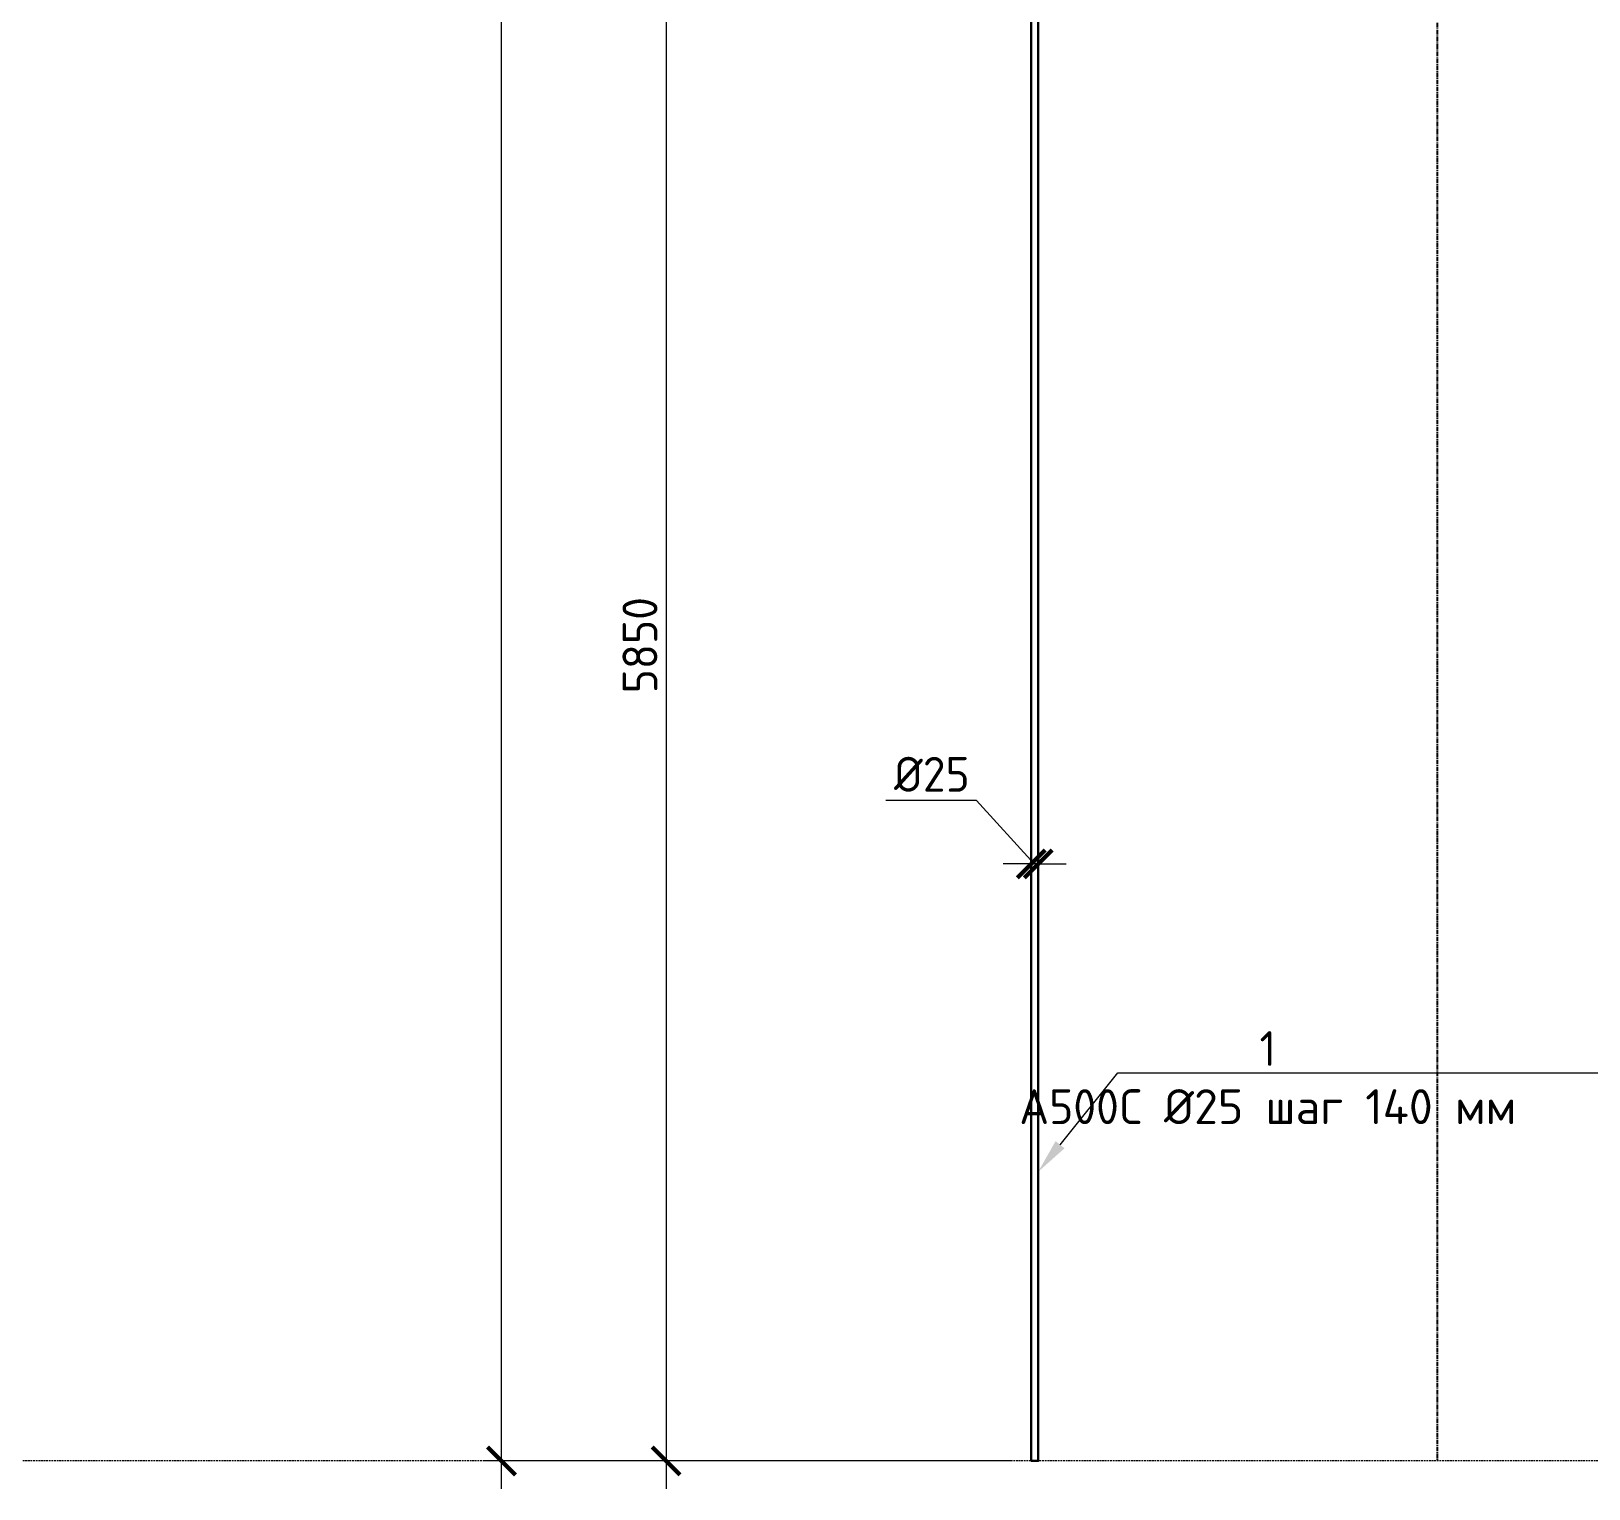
# Model space of a CAD drawing. Header units: millimetres. Extents: x -65574 to 111613, y -106550 to -50518.
# Drawn here: x 5831 to 11417, y -101103 to -95876 of the extents above; entities that cross this region are included whole.
import ezdxf
from ezdxf import colors
from ezdxf.entities.mleader import LeaderData, LeaderLine
from ezdxf.math import Vec2, Vec3

# ---------------------------------------------------------------- set-up
doc = ezdxf.new("R2010")
doc.units = ezdxf.units.MM
doc.linetypes.add('невидимая', pattern=[0.375, 0.25, -0.125])
doc.linetypes.add('осевая', pattern=[50.8, 31.75, -6.35, 6.35, -6.35])
doc.layers.get('Defpoints').update_dxf_attribs({"color": 6})
doc.layers.add('Dim', color=11, linetype='Continuous', lineweight=13)
doc.styles.add('GOST-2.304_Type-B', font='GOST Common.ttf')
doc.dimstyles.new('УРСТ', dxfattribs={"dimtxt": 2.5, "dimasz": 2, "dimexe": 1.2, "dimexo": 1.5, "dimtad": 1, "dimdec": 0, "dimrnd": 1, "dimtxsty": 'GOST-2.304_Type-B', "dimblk": 'ARCHTICK', "dimcen": 2, "dimdle": 2, "dimazin": 3, "dimtfac": 1, "dimtdec": 0, "dimtmove": 1, "dimatfit": 0, "dimldrblk": 'NONE', "dimlwd": 15, "dimlwe": 15, "dimarcsym": 0})

# ---------------------------------------------------------------- blocks, each defined once
blk = doc.blocks.new('_ArchTick')
at = {"color": 0, "linetype": 'ByBlock', "const_width": 0.15}
blk.add_lwpolyline([(-0.5, -0.5), (0.5, 0.5)], dxfattribs=at)
blk = doc.blocks.new('*D147')
at = {"color": 0, "lineweight": 15, "ltscale": 100, "transparency": 16777216}
for p, q in [((9220.5, -98634.3), (8895.5, -98634.3)), ((9428.2, -98861.8), (9220.5, -98634.3)), ((9417.2, -98792.6), (9417.2, -98801.8)), ((9442.2, -98792.6), (9442.2, -98801.8)), ((9417.2, -98861.8), (9317.2, -98861.8)), ((9442.2, -98861.8), (9417.2, -98861.8)), ((9442.2, -98861.8), (9417.2, -98861.8)), ((9442.2, -98861.8), (9542.2, -98861.8))]:
    blk.add_line(p, q, dxfattribs=at)
at = {"layer": 'Defpoints', "color": 0, "lineweight": -2, "ltscale": 100, "transparency": 16777216}
for p in [(9417.2, -98861.8), (9417.2, -98867.6), (9442.2, -98867.6)]:
    blk.add_point(p, dxfattribs=at)
at = {"color": 0, "lineweight": 15, "ltscale": 100, "transparency": 16777216, "xscale": 100, "yscale": 100, "zscale": 100}
blk.add_blockref('_ArchTick', (9417.2, -98861.8), dxfattribs=at)
at = {"color": 0, "lineweight": 15, "ltscale": 100, "transparency": 16777216, "xscale": 100, "yscale": 100, "zscale": 100, "rotation": 180}
blk.add_blockref('_ArchTick', (9442.2, -98861.8), dxfattribs=at)
at = {"color": 0, "lineweight": 15, "ltscale": 100, "transparency": 16777216, "insert": (9061, -98540.6), "char_height": 125, "attachment_point": 5, "style": 'GOST-2.304_Type-B'}
blk.add_mtext('\\A1;%%C25', dxfattribs=at)
blk = doc.blocks.new('_None')
blk = doc.blocks.new('*D160')
at = {"color": 0, "lineweight": 15, "transparency": 16777216}
for p, q in [((8107.8, -95052.8), (8107.8, -101102.8)), ((9345.2, -95152.8), (8047.8, -95152.8)), ((9345.2, -101002.8), (8047.8, -101002.8))]:
    blk.add_line(p, q, dxfattribs=at)
at = {"layer": 'Defpoints', "color": 0, "lineweight": -2, "transparency": 16777216}
for p in [(9420.2, -95152.8), (8107.8, -101002.8), (9420.2, -101002.8)]:
    blk.add_point(p, dxfattribs=at)
at = {"color": 0, "lineweight": 15, "transparency": 16777216, "xscale": 100, "yscale": 100, "zscale": 100}
for p, rotation in [((8107.8, -95152.8), 90), ((8107.8, -101002.8), 270)]:
    blk.add_blockref('_ArchTick', p, dxfattribs=dict(at, rotation=rotation))
at = {"color": 0, "lineweight": -2, "transparency": 16777216, "insert": (8014, -98077.8), "char_height": 125, "attachment_point": 5, "rotation": 90, "style": 'GOST-2.304_Type-B'}
blk.add_mtext('\\A1;5850', dxfattribs=at)
blk = doc.blocks.new('*D162')
at = {"color": 0, "lineweight": 15, "transparency": 16777216}
for p, q in [((7517.6, -101102.8), (7517.6, -69952.8)), ((7592.6, -70052.8), (7577.6, -70052.8)), ((9345.2, -101002.8), (7457.6, -101002.8))]:
    blk.add_line(p, q, dxfattribs=at)
at = {"layer": 'Defpoints', "color": 0, "lineweight": -2, "transparency": 16777216}
for p in [(7517.6, -70052.8), (7517.6, -70052.8), (9420.2, -101002.8)]:
    blk.add_point(p, dxfattribs=at)
at = {"color": 0, "lineweight": 15, "transparency": 16777216, "xscale": 100, "yscale": 100, "zscale": 100}
for p, rotation in [((7517.6, -70052.8), 90), ((7517.6, -101002.8), 270)]:
    blk.add_blockref('_ArchTick', p, dxfattribs=dict(at, rotation=rotation))
at = {"color": 0, "lineweight": -2, "transparency": 16777216, "insert": (7423.9, -85527.8), "char_height": 125, "attachment_point": 5, "rotation": 90, "style": 'GOST-2.304_Type-B'}
blk.add_mtext('\\A1;30950', dxfattribs=at)

msp = doc.modelspace()

# ---------------------------------------------------------------- linework, layer by layer
at = {"color": 0, "linetype": 'осевая', "ltscale": 0.5}
msp.add_line((10873.7, -69761), (10873.7, -101002.8), dxfattribs=at)
at = {"linetype": 'невидимая', "lineweight": 5, "ltscale": 25}
msp.add_line((44684.6, -101002.8), (2493.9, -101002.8), dxfattribs=at)
at = {"lineweight": 30}
msp.add_lwpolyline([(9417.2, -95152.8), (9442.2, -95152.8), (9442.2, -101002.8), (9417.2, -101002.8), (9417.2, -95152.8)], dxfattribs=at)

# ---------------------------------------------------------------- dimensions: what is measured, and where the dimension line sits
at = {"color": 0, "lineweight": -2}
for base, p1, p2, picture, middle in [((7517.6, -70052.8), (9420.2, -101002.8), (7517.6, -70052.8), '*D162', (7423.9, -85527.8)), ((8107.8, -101002.8), (9420.2, -95152.8), (9420.2, -101002.8), '*D160', (8014, -98077.8))]:
    dim = msp.add_linear_dim(base=base, p1=p1, p2=p2, angle=90, dimstyle='УРСТ', override={"dimscale": 0}, dxfattribs=at)
    dim.commit()
    dim.dimension.update_dxf_attribs({"geometry": picture, "text_midpoint": middle})
at = {"color": 0, "lineweight": 15, "ltscale": 100}
dim = msp.add_linear_dim(base=(9420.2, -98861.8), p1=(9442.2, -98867.6), p2=(9417.2, -98867.6), text='%%C25', dimstyle='УРСТ', override={"dimscale": 0}, dxfattribs=at)
dim.commit()
dim.dimension.update_dxf_attribs({"geometry": '*D147', "text_midpoint": (9192.2, -98634.3), "dimtype": 160})

# ---------------------------------------------------------------- leaders
ml = msp.add_multileader_mtext('Standard', dxfattribs=at)
ml.set_content('{\\C0;7\\PА500C \\fISOCPEUR|b0|i0|c204|p34;%%C22\\fISOCPEUR|b0|i0|c0|p34; \\fISOCPEUR|b0|i0|c204|p34;шаг 140\\fISOCPEUR|b0|i0|c0|p34; \\fISOCPEUR|b0|i0|c204|p34;мм}', color=2, style='GOST-2.304_Type-B')
ml.set_leader_properties(color=256, linetype='ByLayer', lineweight=13)
ml.build(insert=Vec2(0, 0))
ml.multileader.update_dxf_attribs({"has_dogleg": 0, "text_left_attachment_type": 6, "text_right_attachment_type": 6, "dogleg_length": 0, "arrow_head_size": 125, "scale": 50})
ctx = ml.context
ctx.base_point, ctx.scale, ctx.char_height, ctx.arrow_head_size, ctx.landing_gap_size, ctx.plane_origin = Vec3(-14592.1, -97126.4), 50, 125, 125, 100, Vec3(-20586.9, -99751.2)
ctx.left_attachment, ctx.right_attachment, ctx.text_align_type = 6, 6, 1
notes = []
notes.append((ctx, [(0, (1, 1, 0), (-14592.1, -97126.4), (1, 0), 0, [(1, [(-14878.3, -97480.9)], 0, [])])]))
ctx.mtext.insert, ctx.mtext.width, ctx.mtext.alignment, ctx.mtext.flow_direction = Vec3(-14054.6, -96976.4), 923.119, 2, 5
ml = msp.add_multileader_mtext('Standard', dxfattribs=at)
ml.set_content('{\\C0;8\\PА500C \\fISOCPEUR|b0|i0|c204|p34;%%C25\\fISOCPEUR|b0|i0|c0|p34; \\fISOCPEUR|b0|i0|c204|p34;шаг 140\\fISOCPEUR|b0|i0|c0|p34; \\fISOCPEUR|b0|i0|c204|p34;мм}', color=2, style='GOST-2.304_Type-B')
ml.set_leader_properties(color=256, linetype='ByLayer', lineweight=13)
ml.build(insert=Vec2(0, 0))
ml.multileader.update_dxf_attribs({"has_dogleg": 0, "text_left_attachment_type": 6, "text_right_attachment_type": 6, "dogleg_length": 0, "arrow_head_size": 125, "scale": 50})
ctx = ml.context
ctx.base_point, ctx.scale, ctx.char_height, ctx.arrow_head_size, ctx.landing_gap_size, ctx.plane_origin = Vec3(-12914, -97126.4), 50, 125, 125, 100, Vec3(-17274.9, -99751.2)
ctx.left_attachment, ctx.right_attachment, ctx.text_align_type = 6, 6, 1
notes.append((ctx, [(1, (1, 1, 0), (-11839, -97126.4), (-1, 0), 0, [(1, [(-11612, -97480.9)], 0, [])])]))
ctx.mtext.insert, ctx.mtext.width, ctx.mtext.alignment, ctx.mtext.flow_direction = Vec3(-12376.5, -96976.4), 942.218, 2, 5
at = {"layer": 'Dim', "color": 0, "lineweight": 15, "ltscale": 100}
ml = msp.add_multileader_mtext('Standard', dxfattribs=at)
ml.set_content('{\\C0;1\\PА500C \\fISOCPEUR|b0|i0|c204|p34;%%C\\fISOCPEUR|b0|i0|c0|p34;25 \\fISOCPEUR|b0|i0|c204|p34;шаг 140\\fISOCPEUR|b0|i0|c0|p34; \\fISOCPEUR|b0|i0|c204|p34;мм}', color=2, style='GOST-2.304_Type-B')
ml.set_leader_properties(color=256, linetype='ByLayer', lineweight=13)
ml.build(insert=Vec2(0, 0))
ml.multileader.update_dxf_attribs({"has_dogleg": 0, "text_left_attachment_type": 6, "text_right_attachment_type": 6, "dogleg_length": 0, "arrow_head_size": 125, "scale": 50})
ctx = ml.context
ctx.base_point, ctx.scale, ctx.char_height, ctx.arrow_head_size, ctx.landing_gap_size, ctx.plane_origin = Vec3(9728.4, -99611.5), 50, 125, 125, 100, Vec3(3733.7, -102236.3)
ctx.left_attachment, ctx.right_attachment, ctx.text_align_type = 6, 6, 1
notes.append((ctx, [(0, (1, 1, 0), (9728.4, -99611.5), (1, 0), 0, [(1, [(9442.2, -99966)], 0, [])])]))
ctx.mtext.insert, ctx.mtext.width, ctx.mtext.alignment, ctx.mtext.flow_direction = Vec3(10265.9, -99461.5), 923.119, 2, 5
ml = msp.add_multileader_mtext('Standard', dxfattribs=at)
ml.set_content('{\\C0;8\\PА500C \\fISOCPEUR|b0|i0|c204|p34;%%C\\fISOCPEUR|b0|i0|c0|p34;22 \\fISOCPEUR|b0|i0|c204|p34;шаг 140\\fISOCPEUR|b0|i0|c0|p34; \\fISOCPEUR|b0|i0|c204|p34;мм}', color=2, style='GOST-2.304_Type-B')
ml.set_leader_properties(color=256, linetype='ByLayer', lineweight=13)
ml.build(insert=Vec2(0, 0))
ml.multileader.update_dxf_attribs({"has_dogleg": 0, "text_left_attachment_type": 6, "text_right_attachment_type": 6, "dogleg_length": 0, "arrow_head_size": 125, "scale": 50})
ctx = ml.context
ctx.base_point, ctx.scale, ctx.char_height, ctx.arrow_head_size, ctx.landing_gap_size, ctx.plane_origin = Vec3(13517.5, -99611.5), 50, 125, 125, 100, Vec3(7522.8, -102236.3)
ctx.left_attachment, ctx.right_attachment, ctx.text_align_type = 6, 6, 1
notes.append((ctx, [(0, (1, 1, 0), (13517.5, -99611.5), (1, 0), 0, [(1, [(13231.3, -99966)], 0, [])])]))
ctx.mtext.insert, ctx.mtext.width, ctx.mtext.alignment, ctx.mtext.flow_direction = Vec3(14055, -99461.5), 923.119, 2, 5
for ctx, leaders in notes:
    for number, flags, end, landing, length, lines in leaders:
        leader = LeaderData()
        leader.index, (leader.has_last_leader_line, leader.has_dogleg_vector, leader.attachment_direction) = number, flags
        leader.last_leader_point, leader.dogleg_vector, leader.dogleg_length = Vec3(end), Vec3(landing), length
        for number, points, colour, breaks in lines:
            line = LeaderLine()
            line.index, line.vertices, line.color, line.breaks = number, Vec3.list(points), colors.encode_raw_color(colour), breaks
            leader.lines.append(line)
        ctx.leaders.append(leader)

doc.saveas('drawing.dxf')
